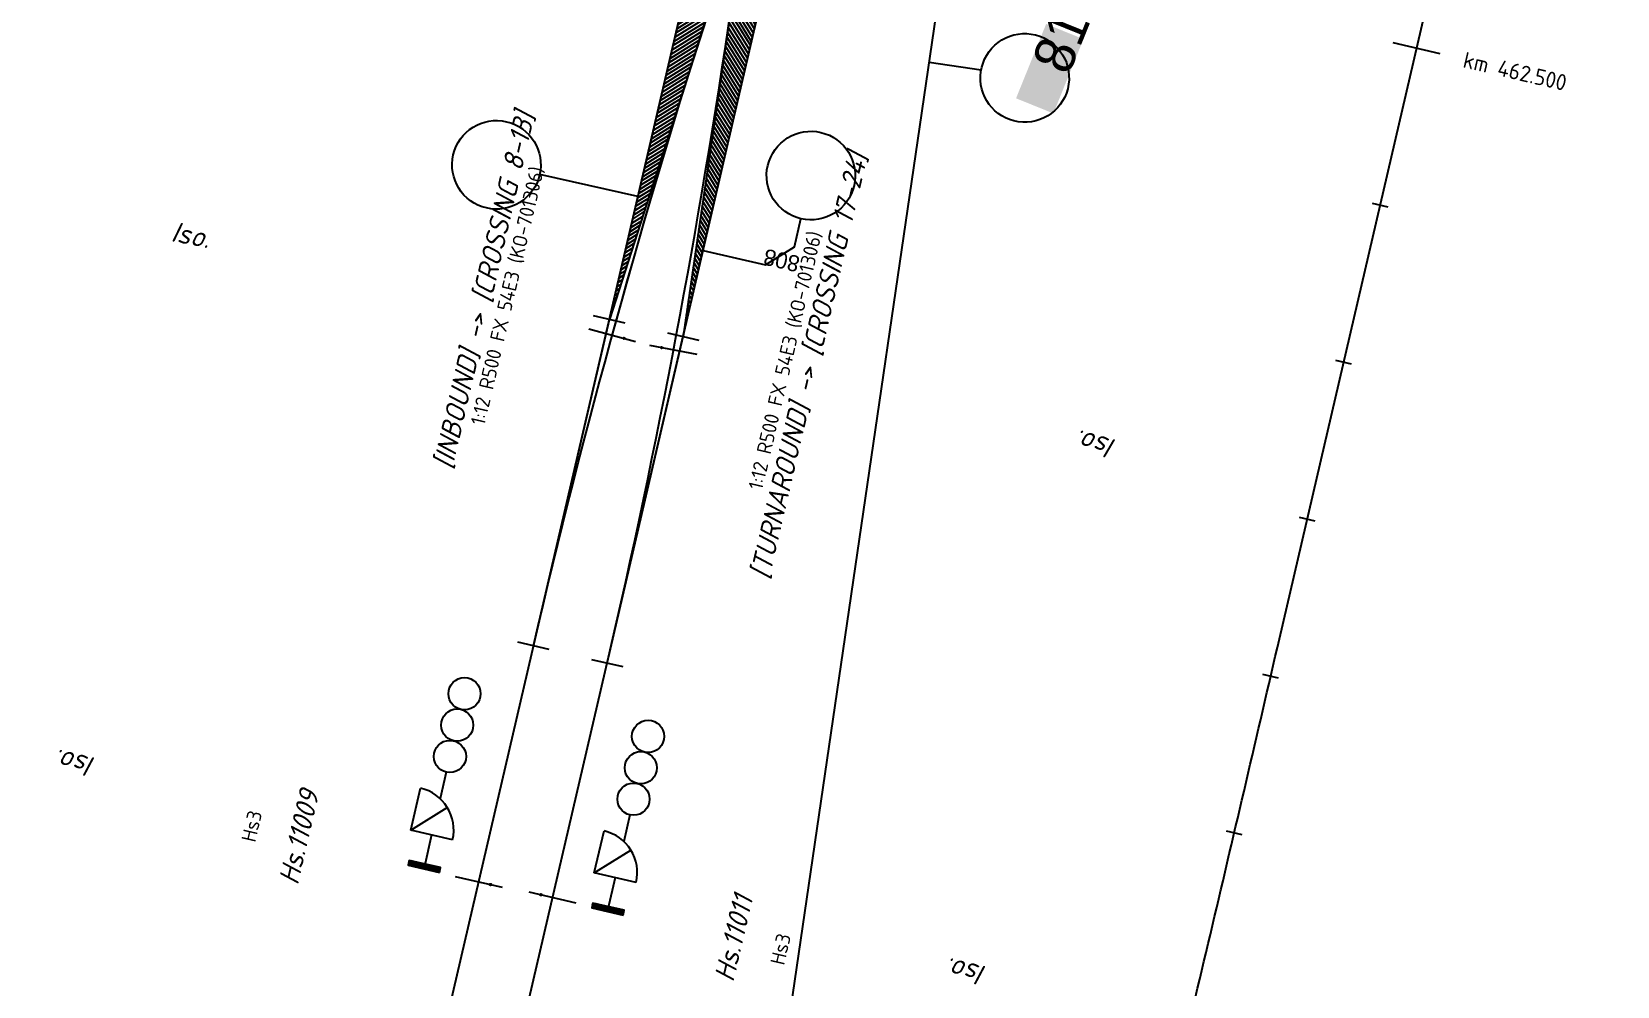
# Model space of a CAD drawing. Header units: metres. Extents: x 3897055 to 3898291, y -5462367 to -5461157.
# Drawn here: x 3897554.5 to 3897653, y -5462079.8 to -5462020.6 of the extents above; entities that cross this region are included whole.
import ezdxf
from ezdxf.enums import TextEntityAlignment as Align

# ---------------------------------------------------------------- set-up
doc = ezdxf.new("R2018")
doc.units = ezdxf.units.M
doc.layers.get('0').update_dxf_attribs({"color": 211})
for name, color, linetype in [('JBTFE__INNSETTINGSPUNKT', 62, 'Continuous'), ('JBTOB__INFO', 4, 'Continuous'), ('JBTOB__KO_SPV', 2, 'Continuous'), ('JBTOB__KO_SPV_KORTSVILLEPARTI_FRA_BK', 62, 'Continuous'), ('JBTOB__KO_SPV_LANGSVILLEPARTI_FRA_BK', 62, 'Continuous'), ('JBTOB__KO_SPV_SENTERLINJER', 62, 'Continuous'), ('JBTOB__NAVN', 2, 'Continuous'), ('JBTOB__SPV_TYPE', 2, 'Continuous'), ('JBTOB_KO_SPV', 2, 'Continuous'), ('JBTSI_SA_SKJ', 2, 'Continuous'), ('JBTSI_SA_SPF', 2, 'Continuous'), ('RC_SYMBOLFRAMES', 7, 'Continuous')]:
    doc.layers.add(name, color=color, linetype=linetype)
for name, color, linetype, true_color in [('JBTFE_ANNOTATIONS_MILEAGE', 2, 'Continuous', 0xffff00), ('JBTOB_KO_SPO', 2, 'Continuous', 0xffff00), ('JBTSI__INFO', 4, 'Continuous', 0x00ffff), ('JBTSI__NAVN', 2, 'Continuous', 0xffff00), ('JBTSI_SA_SIG', 2, 'Continuous', 0xffff00)]:
    doc.layers.add(name, color=color, linetype=linetype, true_color=true_color)
doc.styles.add('ISO', font='iso3098.shx')
doc.styles.add('RC-STANDARD', font='iso3098.shx')

# ---------------------------------------------------------------- blocks, each defined once
blk = doc.blocks.new('NO-BN-2D-JBTOB-CONNECTION-SWITCH-12.00-R500-H-54E3-FX-1')
at = {"color": 0, "linetype": 'ByBlock', "lineweight": -2, "transparency": 16777216}
for p, q in [((0, 1), (0, -1)), ((20.797, 1), (20.797, -1)), ((0, 0), (20.797, 0))]:
    blk.add_line(p, q, dxfattribs=at)
at = {"color": 0, "linetype": 'Continuous', "lineweight": -2, "transparency": 16777216}
for p, q in [((31.78010666858481, -7.105427357601002e-15), (32.77857091118343, 0.998464242598617)), ((32.04951435221687, -7.105427357601002e-15), (33.07247020241842, 1.022955850201537)), ((32.31892203584896, -7.105427357601002e-15), (33.36636949365341, 1.047447457804452)), ((32.58832971948102, -7.105427357601002e-15), (33.6602687848884, 1.071939065407371)), ((32.85773740311311, -7.105427357601002e-15), (33.95416807612339, 1.096430673010282)), ((33.12714508674517, -7.105427357601002e-15), (34.24806736735839, 1.1209222806132)), ((33.39655277037726, -7.105427357601002e-15), (34.54196665859337, 1.145413888216115)), ((33.66596045400932, -7.105427357601002e-15), (34.83586594982836, 1.16990549581903)), ((33.9353681376414, -7.105427357601002e-15), (35.12976524106335, 1.194397103421949)), ((34.20477582127347, -7.105427357601002e-15), (35.42366453229835, 1.218888711024864)), ((34.47418350490555, -7.105427357601002e-15), (35.71756382353334, 1.243380318627779)), ((34.74359118853762, -7.105427357601002e-15), (36.01146311476833, 1.267871926230697)), ((35.0129988721697, -7.105427357601002e-15), (36.30536240600332, 1.292363533833612)), ((35.28240655580177, -7.105427357601002e-15), (36.5992616972383, 1.316855141436527)), ((35.55181423943385, -7.105427357601002e-15), (36.8931609884733, 1.341346749039445)), ((35.82122192306592, -7.105427357601002e-15), (37.18706027970829, 1.365838356642357)), ((36.09062960669799, -1.06581410364015e-14), (37.48095957094328, 1.390329964245275)), ((36.36003729033007, -7.105427357601002e-15), (37.77485886217827, 1.41482157184819)), ((36.62944497396214, -1.06581410364015e-14), (38.06875815341326, 1.439313179451105)), ((36.89885265759422, -7.105427357601002e-15), (38.36265744464825, 1.463804787054023)), ((37.16826034122629, -1.06581410364015e-14), (38.65655673588324, 1.488296394656938)), ((37.43766802485837, -1.06581410364015e-14), (38.95045602711824, 1.512788002259853)), ((37.70707570849044, -1.06581410364015e-14), (39.24435531835323, 1.537279609862772)), ((37.97648339212252, -1.06581410364015e-14), (39.53825460958821, 1.561771217465687)), ((38.24589107575459, -1.06581410364015e-14), (39.8321539008232, 1.586262825068602)), ((38.51529875938667, -1.06581410364015e-14), (40.12605319205819, 1.61075443267152)), ((38.78470644301874, -1.06581410364015e-14), (40.41995248329319, 1.635246040274435)), ((39.05411412665082, -1.4210854715202e-14), (40.71385177452818, 1.65973764787735)), ((39.32352181028289, -1.06581410364015e-14), (41.00775106576317, 1.684229255480265)), ((39.59292949391497, -1.4210854715202e-14), (41.30165035699815, 1.70872086308318)), ((39.86233717754704, -1.06581410364015e-14), (41.52725020609655, 1.664913028549506)), ((40.13174486117911, -1.4210854715202e-14), (41.54586667948384, 1.414121818304714)), ((40.40115254481118, -1.4210854715202e-14), (41.56159903178646, 1.160446486975257)), ((21.00379932330182, -1.77635683940025e-15), (21.02259926178381, 0.01879993848198147)), ((21.2732070069339, -1.77635683940025e-15), (21.3164985530188, 0.04329154608489816)), ((21.54261469056597, -1.77635683940025e-15), (21.61039784425379, 0.06778315368781485)), ((21.81202237419805, -1.77635683940025e-15), (21.90429713548878, 0.09227476129072976)), ((22.08143005783012, -1.77635683940025e-15), (22.19819642672377, 0.1167663688936464)), ((22.3508377414622, -1.77635683940025e-15), (22.49209571795876, 0.1412579764965631)), ((22.62024542509427, -1.77635683940025e-15), (22.78599500919375, 0.1657495840994763)), ((22.88965310872635, -1.77635683940025e-15), (23.07989430042874, 0.1902411917023947)), ((23.15906079235842, -1.77635683940025e-15), (23.37379359166373, 0.2147327993053114)), ((23.4284684759905, -1.77635683940025e-15), (23.66769288289872, 0.2392244069082246)), ((23.69787615962257, -1.77635683940025e-15), (23.96159217413371, 0.263716014511143)), ((23.96728384325464, -1.77635683940025e-15), (24.25549146536871, 0.2882076221140579)), ((24.23669152688672, -1.77635683940025e-15), (24.54939075660369, 0.3126992297169728)), ((24.50609921051879, -1.77635683940025e-15), (24.84329004783869, 0.3371908373198913)), ((24.77550689415087, -1.77635683940025e-15), (25.13718933907367, 0.3616824449228027)), ((25.04491457778294, -1.77635683940025e-15), (25.43108863030866, 0.3861740525257211)), ((25.31432226141502, -1.77635683940025e-15), (25.72498792154366, 0.4106656601286396)), ((25.58372994504709, -1.77635683940025e-15), (26.01888721277864, 0.4351572677315509)), ((25.85313762867917, -1.77635683940025e-15), (26.31278650401364, 0.4596488753344694)), ((26.12254531231124, -1.77635683940025e-15), (26.60668579524863, 0.4841404829373843)), ((26.39195299594332, -1.77635683940025e-15), (26.90058508648362, 0.5086320905402992)), ((26.66136067957539, -1.77635683940025e-15), (27.19448437771861, 0.5331236981432177)), ((26.93076836320747, 0), (27.4883836689536, 0.5576153057461326)), ((27.20017604683954, 0), (27.78228296018859, 0.5821069133490475)), ((27.46958373047162, 0), (28.07618225142358, 0.606598520951966)), ((27.73899141410369, 0), (28.37008154265857, 0.6310901285548791)), ((28.00839909773576, -3.552713678800501e-15), (28.66398083389356, 0.6555817361577958)), ((28.27780678136784, -3.552713678800501e-15), (28.95788012512855, 0.6800733437607143)), ((28.54721446499991, -3.552713678800501e-15), (29.25177941636354, 0.7045649513636274)), ((28.81662214863199, -3.552713678800501e-15), (29.54567870759853, 0.7290565589665441)), ((29.08602983226406, -3.552713678800501e-15), (29.83957799883353, 0.7535481665694608)), ((29.35543751589613, -3.552713678800501e-15), (30.13347729006852, 0.7780397741723757)), ((29.62484519952821, -3.552713678800501e-15), (30.42737658130351, 0.8025313817752924)), ((29.89425288316028, -3.552713678800501e-15), (30.7212758725385, 0.8270229893782091)), ((30.16366056679236, -5.329070518200751e-15), (31.01517516377349, 0.851514596981124)), ((30.43306825042443, -5.329070518200751e-15), (31.30907445500848, 0.8760062045840389)), ((30.70247593405651, -7.105427357601002e-15), (31.60297374624347, 0.9004978121869538)), ((30.97188361768858, -7.105427357601002e-15), (31.89687303747846, 0.9249894197898723)), ((31.24129130132066, -7.105427357601002e-15), (32.19077232871345, 0.9494810273927872)), ((31.51069898495273, -7.105427357601002e-15), (32.48467161994844, 0.9739726349957021)), ((40.67056022844326, -1.4210854715202e-14), (41.57435230675878, 0.903792078315508)), ((40.93996791207533, -1.77635683940025e-14), (41.58402479275123, 0.6440568806758797)), ((41.20937559570741, -1.77635683940025e-14), (41.59050734223992, 0.3811317465324926)), ((41.47878327933948, -1.77635683940025e-14), (41.59368259954498, 0.114899320205474))]:
    blk.add_line(p, q, dxfattribs=at)
at = {"color": 0, "linetype": 'ByBlock', "lineweight": -2, "transparency": 16777216, "flags": 128}
for points in [[(20.797, 0), (41.594, 0, 0.02078830177493839), (41.52216213421876, 1.72709684451823)], [(41.594, 0, 0.02078830177493839), (41.52216213421876, 1.72709684451823), (41.52216213421876, 1.72709684451823, -0.02078830177493839), (41.59399999999999, 0)]]:
    blk.add_lwpolyline(points, format="xyb", close=True, dxfattribs=at)
at = {"color": 0, "linetype": 'ByBlock', "lineweight": -2, "transparency": 16777216}
for start, end in [(0, 6.263641690726175), (358.5, 0)]:
    blk.add_arc((20.797, 0), 20.797, start, end, dxfattribs=at)
at = {"layer": 'JBTOB__KO_SPV_KORTSVILLEPARTI_FRA_BK', "linetype": 'ByBlock', "lineweight": -2, "transparency": 16777216}
blk.add_line((47.4059917195808, 1.106789802663642), (52.17686650869732, 1.305230591244017), dxfattribs=at)
at = {"layer": 'JBTOB__KO_SPV_KORTSVILLEPARTI_FRA_BK', "linetype": 'ByBlock', "lineweight": -2, "transparency": 16777216, "flags": 128}
blk.add_lwpolyline([(47.429, 0, 0.02078830177493839), (47.33700663357764, 2.211667219464803), (52.0955129177358, 2.608205923284913, -0.02078830177493839), (52.20399999999874, -3.47448311811668e-06)], format="xyb", close=True, dxfattribs=at)
at = {"layer": 'JBTOB__KO_SPV_LANGSVILLEPARTI_FRA_BK', "linetype": 'ByBlock', "lineweight": -2, "transparency": 16777216, "flags": 128}
blk.add_lwpolyline([(41.594, 0, 0.02078830177493839), (41.52216213421876, 1.72709684451823), (47.33700698616909, 2.211662988348668, -0.02078830177493839), (47.42899999999845, -4.245781967405514e-06)], format="xyb", close=True, dxfattribs=at)
at = {"layer": 'JBTOB__KO_SPV_SENTERLINJER', "linetype": 'ByBlock', "lineweight": -2, "transparency": 16777216, "flags": 128}
blk.add_lwpolyline([(0, 0, 0.02078830177493839), (41.52216213421876, 1.72709684451823), (41.52216213421876, 1.72709684451823)], format="xyb", dxfattribs=at)
blk.add_lwpolyline([(0, 0), (41.594, 0)], dxfattribs=at)
blk = doc.blocks.new('*Z4')
at = {"layer": 'JBTOB__KO_SPV', "color": 0, "linetype": 'ByBlock', "lineweight": -2, "transparency": 16777216}
blk.add_blockref('NO-BN-2D-JBTOB-CONNECTION-SWITCH-12.00-R500-H-54E3-FX-1', (0, 0), dxfattribs=at)
at = {"layer": 'JBTOB__INFO', "color": 0, "linetype": 'ByBlock', "lineweight": -2, "transparency": 16777216, "style": 'ISO'}
blk.add_attdef('OBJEKTINFO', text='', height=0.9, dxfattribs=at).set_placement((20.797, -11), align=Align.MIDDLE_CENTER)
at = {"layer": 'JBTOB__NAVN', "color": 0, "linetype": 'ByBlock', "lineweight": -2, "transparency": 16777216, "style": 'ISO', "oblique": 15}
blk.add_attdef('OBJEKTNAVN', text='', height=1.25, dxfattribs=at).set_placement((20.797, -8), align=Align.MIDDLE_CENTER)
at = {"layer": 'JBTOB__SPV_TYPE', "color": 0, "linetype": 'ByBlock', "lineweight": -2, "transparency": 16777216, "style": 'ISO'}
blk.add_attdef('BETEGNELSE', text='', height=0.9, dxfattribs=at).set_placement((20.797, -6.5), align=Align.MIDDLE_CENTER)
blk = doc.blocks.new('NO-BN-2D-JBTOB-CONNECTION-SWITCH-12.00-R500-H-54E3-FX-4')
at = {"color": 0, "linetype": 'ByBlock', "lineweight": -2, "transparency": 16777216}
for p, q in [((0, -1), (0, 1)), ((20.797, -1), (20.797, 1)), ((0, 0), (20.797, 0))]:
    blk.add_line(p, q, dxfattribs=at)
at = {"color": 0, "linetype": 'Continuous', "lineweight": -2, "transparency": 16777216}
for p, q in [((21.00379932330182, 1.77635683940025e-15), (21.02259926178381, -0.01879993848198147)), ((21.2732070069339, 1.77635683940025e-15), (21.3164985530188, -0.04329154608489816)), ((21.54261469056597, 1.77635683940025e-15), (21.61039784425379, -0.06778315368781485)), ((21.81202237419805, 1.77635683940025e-15), (21.90429713548878, -0.09227476129072976)), ((22.08143005783012, 1.77635683940025e-15), (22.19819642672377, -0.1167663688936464)), ((22.3508377414622, 1.77635683940025e-15), (22.49209571795876, -0.1412579764965631)), ((22.62024542509427, 1.77635683940025e-15), (22.78599500919375, -0.1657495840994763)), ((22.88965310872635, 1.77635683940025e-15), (23.07989430042874, -0.1902411917023947)), ((23.15906079235842, 1.77635683940025e-15), (23.37379359166373, -0.2147327993053114)), ((23.4284684759905, 1.77635683940025e-15), (23.66769288289872, -0.2392244069082246)), ((23.69787615962257, 1.77635683940025e-15), (23.96159217413371, -0.263716014511143)), ((23.96728384325464, 1.77635683940025e-15), (24.25549146536871, -0.2882076221140579)), ((24.23669152688672, 1.77635683940025e-15), (24.54939075660369, -0.3126992297169728)), ((24.50609921051879, 1.77635683940025e-15), (24.84329004783869, -0.3371908373198913)), ((24.77550689415087, 1.77635683940025e-15), (25.13718933907367, -0.3616824449228027)), ((25.04491457778294, 1.77635683940025e-15), (25.43108863030866, -0.3861740525257211)), ((25.31432226141502, 1.77635683940025e-15), (25.72498792154366, -0.4106656601286396)), ((25.58372994504709, 1.77635683940025e-15), (26.01888721277864, -0.4351572677315509)), ((25.85313762867917, 1.77635683940025e-15), (26.31278650401364, -0.4596488753344694)), ((26.12254531231124, 1.77635683940025e-15), (26.60668579524863, -0.4841404829373843)), ((26.39195299594332, 1.77635683940025e-15), (26.90058508648362, -0.5086320905402992)), ((26.66136067957539, 1.77635683940025e-15), (27.19448437771861, -0.5331236981432177)), ((26.93076836320747, 0), (27.4883836689536, -0.5576153057461326)), ((27.20017604683954, 0), (27.78228296018859, -0.5821069133490475)), ((27.46958373047162, 0), (28.07618225142358, -0.606598520951966)), ((27.73899141410369, 0), (28.37008154265857, -0.6310901285548791)), ((28.00839909773576, 3.552713678800501e-15), (28.66398083389356, -0.6555817361577958)), ((28.27780678136784, 3.552713678800501e-15), (28.95788012512855, -0.6800733437607143)), ((28.54721446499991, 3.552713678800501e-15), (29.25177941636354, -0.7045649513636274)), ((28.81662214863199, 3.552713678800501e-15), (29.54567870759853, -0.7290565589665441)), ((29.08602983226406, 3.552713678800501e-15), (29.83957799883353, -0.7535481665694608)), ((29.35543751589613, 3.552713678800501e-15), (30.13347729006852, -0.7780397741723757)), ((29.62484519952821, 3.552713678800501e-15), (30.42737658130351, -0.8025313817752924)), ((29.89425288316028, 3.552713678800501e-15), (30.7212758725385, -0.8270229893782091)), ((30.16366056679236, 5.329070518200751e-15), (31.01517516377349, -0.851514596981124)), ((30.43306825042443, 5.329070518200751e-15), (31.30907445500848, -0.8760062045840389)), ((30.70247593405651, 7.105427357601002e-15), (31.60297374624347, -0.9004978121869538)), ((30.97188361768858, 7.105427357601002e-15), (31.89687303747846, -0.9249894197898723)), ((31.24129130132066, 7.105427357601002e-15), (32.19077232871345, -0.9494810273927872)), ((31.51069898495273, 7.105427357601002e-15), (32.48467161994844, -0.9739726349957021)), ((31.78010666858481, 7.105427357601002e-15), (32.77857091118343, -0.998464242598617)), ((32.04951435221687, 7.105427357601002e-15), (33.07247020241842, -1.022955850201537)), ((32.31892203584896, 7.105427357601002e-15), (33.36636949365341, -1.047447457804452)), ((32.58832971948102, 7.105427357601002e-15), (33.6602687848884, -1.071939065407371)), ((32.85773740311311, 7.105427357601002e-15), (33.95416807612339, -1.096430673010282)), ((33.12714508674517, 7.105427357601002e-15), (34.24806736735839, -1.1209222806132)), ((33.39655277037726, 7.105427357601002e-15), (34.54196665859337, -1.145413888216115)), ((33.66596045400932, 7.105427357601002e-15), (34.83586594982836, -1.16990549581903)), ((33.9353681376414, 7.105427357601002e-15), (35.12976524106335, -1.194397103421949)), ((34.20477582127347, 7.105427357601002e-15), (35.42366453229835, -1.218888711024864)), ((34.47418350490555, 7.105427357601002e-15), (35.71756382353334, -1.243380318627779)), ((34.74359118853762, 7.105427357601002e-15), (36.01146311476833, -1.267871926230697)), ((35.0129988721697, 7.105427357601002e-15), (36.30536240600332, -1.292363533833612)), ((35.28240655580177, 7.105427357601002e-15), (36.5992616972383, -1.316855141436527)), ((35.55181423943385, 7.105427357601002e-15), (36.8931609884733, -1.341346749039445)), ((35.82122192306592, 7.105427357601002e-15), (37.18706027970829, -1.365838356642357)), ((36.09062960669799, 1.06581410364015e-14), (37.48095957094328, -1.390329964245275)), ((36.36003729033007, 7.105427357601002e-15), (37.77485886217827, -1.41482157184819)), ((36.62944497396214, 1.06581410364015e-14), (38.06875815341326, -1.439313179451105)), ((36.89885265759422, 7.105427357601002e-15), (38.36265744464825, -1.463804787054023)), ((37.16826034122629, 1.06581410364015e-14), (38.65655673588324, -1.488296394656938)), ((37.43766802485837, 1.06581410364015e-14), (38.95045602711824, -1.512788002259853)), ((37.70707570849044, 1.06581410364015e-14), (39.24435531835323, -1.537279609862772)), ((37.97648339212252, 1.06581410364015e-14), (39.53825460958821, -1.561771217465687)), ((38.24589107575459, 1.06581410364015e-14), (39.8321539008232, -1.586262825068602)), ((38.51529875938667, 1.06581410364015e-14), (40.12605319205819, -1.61075443267152)), ((38.78470644301874, 1.06581410364015e-14), (40.41995248329319, -1.635246040274435)), ((39.05411412665082, 1.4210854715202e-14), (40.71385177452818, -1.65973764787735)), ((39.32352181028289, 1.06581410364015e-14), (41.00775106576317, -1.684229255480265)), ((39.59292949391497, 1.4210854715202e-14), (41.30165035699815, -1.70872086308318)), ((39.86233717754704, 1.06581410364015e-14), (41.52725020609655, -1.664913028549506)), ((40.13174486117911, 1.4210854715202e-14), (41.54586667948384, -1.414121818304714)), ((40.40115254481118, 1.4210854715202e-14), (41.56159903178646, -1.160446486975257)), ((40.67056022844326, 1.4210854715202e-14), (41.57435230675878, -0.903792078315508)), ((40.93996791207533, 1.77635683940025e-14), (41.58402479275123, -0.6440568806758797)), ((41.20937559570741, 1.77635683940025e-14), (41.59050734223992, -0.3811317465324926)), ((41.47878327933948, 1.77635683940025e-14), (41.59368259954498, -0.114899320205474))]:
    blk.add_line(p, q, dxfattribs=at)
at = {"color": 0, "linetype": 'ByBlock', "lineweight": -2, "transparency": 16777216, "flags": 128}
for points in [[(20.797, 0), (41.594, 0, -0.02078830177493839), (41.52216213421876, -1.72709684451823)], [(41.594, 0, -0.02078830177493839), (41.52216213421876, -1.72709684451823), (41.52216213421876, -1.72709684451823, 0.02078830177493839), (41.59399999999999, 0)]]:
    blk.add_lwpolyline(points, format="xyb", close=True, dxfattribs=at)
at = {"color": 0, "linetype": 'ByBlock', "lineweight": -2, "transparency": 16777216}
for start, end in [(353.7363583092738, 0), (0, 1.500000000000022)]:
    blk.add_arc((20.797, 0), 20.797, start, end, dxfattribs=at)
at = {"layer": 'JBTOB__KO_SPV_KORTSVILLEPARTI_FRA_BK', "linetype": 'ByBlock', "lineweight": -2, "transparency": 16777216}
blk.add_line((47.4059917195808, -1.106789802663642), (52.17686650869732, -1.305230591244017), dxfattribs=at)
at = {"layer": 'JBTOB__KO_SPV_KORTSVILLEPARTI_FRA_BK', "linetype": 'ByBlock', "lineweight": -2, "transparency": 16777216, "flags": 128}
blk.add_lwpolyline([(47.429, 0, -0.02078830177493839), (47.33700663357764, -2.211667219464803), (52.0955129177358, -2.608205923284913, 0.02078830177493839), (52.20399999999874, 3.47448311811668e-06)], format="xyb", close=True, dxfattribs=at)
at = {"layer": 'JBTOB__KO_SPV_LANGSVILLEPARTI_FRA_BK', "linetype": 'ByBlock', "lineweight": -2, "transparency": 16777216, "flags": 128}
blk.add_lwpolyline([(41.594, 0, -0.02078830177493839), (41.52216213421876, -1.72709684451823), (47.33700698616909, -2.211662988348668, 0.02078830177493839), (47.42899999999845, 4.245781967405514e-06)], format="xyb", close=True, dxfattribs=at)
at = {"layer": 'JBTOB__KO_SPV_SENTERLINJER', "linetype": 'ByBlock', "lineweight": -2, "transparency": 16777216, "flags": 128}
blk.add_lwpolyline([(0, 0, -0.02078830177493839), (41.52216213421876, -1.72709684451823), (41.52216213421876, -1.72709684451823)], format="xyb", dxfattribs=at)
blk.add_lwpolyline([(0, 0), (41.594, 0)], dxfattribs=at)
blk = doc.blocks.new('*Z11')
at = {"layer": 'JBTOB__KO_SPV', "color": 0, "linetype": 'ByBlock', "lineweight": -2, "transparency": 16777216}
blk.add_blockref('NO-BN-2D-JBTOB-CONNECTION-SWITCH-12.00-R500-H-54E3-FX-4', (0, 0), dxfattribs=at)
at = {"layer": 'JBTOB__INFO', "color": 0, "linetype": 'ByBlock', "lineweight": -2, "transparency": 16777216, "style": 'ISO'}
blk.add_attdef('OBJEKTINFO', text='', height=0.9, dxfattribs=at).set_placement((20.797, 11), align=Align.MIDDLE_CENTER)
at = {"layer": 'JBTOB__NAVN', "color": 0, "linetype": 'ByBlock', "lineweight": -2, "transparency": 16777216, "style": 'ISO', "oblique": 15}
blk.add_attdef('OBJEKTNAVN', text='', height=1.25, dxfattribs=at).set_placement((20.797, 8), align=Align.MIDDLE_CENTER)
at = {"layer": 'JBTOB__SPV_TYPE', "color": 0, "linetype": 'ByBlock', "lineweight": -2, "transparency": 16777216, "style": 'ISO'}
blk.add_attdef('BETEGNELSE', text='', height=0.9, dxfattribs=at).set_placement((20.797, 6.5), align=Align.MIDDLE_CENTER)
blk = doc.blocks.new('NO-BN-2D-JBTSI-TOGDETEKSJON-EN-STREK-ISOLERT-SKJOET')
at = {"color": 0, "linetype": 'ByBlock', "lineweight": -2, "transparency": 16777216}
blk.add_line((0, -2.25), (0, 0.75), dxfattribs=at)
blk = doc.blocks.new('NO-BN-2D-INSERTION-POINT')
at = {"layer": 'JBTFE__INNSETTINGSPUNKT', "linetype": 'ByBlock', "lineweight": -2, "transparency": 16777216}
for p, q in [((-0.05, 0), (0.05, 0)), ((0, -0.05), (0, 0.05))]:
    blk.add_line(p, q, dxfattribs=at)
blk.add_circle((0, 0), 0.05, dxfattribs=at)
blk = doc.blocks.new('*Z24')
at = {"color": 0, "linetype": 'ByBlock', "lineweight": -2, "transparency": 16777216}
for name in ['NO-BN-2D-INSERTION-POINT', 'NO-BN-2D-JBTSI-TOGDETEKSJON-EN-STREK-ISOLERT-SKJOET']:
    blk.add_blockref(name, (0, 0), dxfattribs=at)
at = {"layer": 'JBTSI__INFO', "color": 0, "linetype": 'ByBlock', "lineweight": -2, "transparency": 16777216, "style": 'ISO'}
blk.add_attdef('OBJEKTINFO', text='', height=0.9000000000000002, rotation=270, dxfattribs=at).set_placement((-1.4, 30), align=Align.MIDDLE_CENTER)
at = {"layer": 'JBTSI__NAVN', "color": 0, "linetype": 'ByBlock', "lineweight": -2, "transparency": 16777216, "style": 'ISO', "oblique": 15}
blk.add_attdef('OBJEKTNAVN', text='', height=1.25, rotation=270, dxfattribs=at).set_placement((1.4, 30), align=Align.MIDDLE_CENTER)
blk = doc.blocks.new('*Z25')
at = {"color": 0, "linetype": 'ByBlock', "lineweight": -2, "transparency": 16777216, "rotation": 180.0000000006428}
blk.add_blockref('NO-BN-2D-JBTSI-TOGDETEKSJON-EN-STREK-ISOLERT-SKJOET', (0, 0), dxfattribs=at)
at = {"color": 0, "linetype": 'ByBlock', "lineweight": -2, "transparency": 16777216}
blk.add_blockref('NO-BN-2D-INSERTION-POINT', (0, 0), dxfattribs=at)
at = {"layer": 'JBTSI__INFO', "color": 0, "linetype": 'ByBlock', "lineweight": -2, "transparency": 16777216, "style": 'ISO'}
blk.add_attdef('OBJEKTINFO', text='', height=0.9000000000000002, rotation=270, dxfattribs=at).set_placement((-1.4, -30), align=Align.MIDDLE_CENTER)
at = {"layer": 'JBTSI__NAVN', "color": 0, "linetype": 'ByBlock', "lineweight": -2, "transparency": 16777216, "style": 'ISO', "oblique": 15}
blk.add_attdef('OBJEKTNAVN', text='', height=1.25, rotation=270, dxfattribs=at).set_placement((1.4, -30), align=Align.MIDDLE_CENTER)
blk = doc.blocks.new('*Z26')
at = {"color": 0, "linetype": 'ByBlock', "lineweight": -2, "transparency": 16777216, "rotation": 179.9999999997399}
blk.add_blockref('NO-BN-2D-JBTSI-TOGDETEKSJON-EN-STREK-ISOLERT-SKJOET', (0, 0), dxfattribs=at)
at = {"color": 0, "linetype": 'ByBlock', "lineweight": -2, "transparency": 16777216}
blk.add_blockref('NO-BN-2D-INSERTION-POINT', (0, 0), dxfattribs=at)
at = {"layer": 'JBTSI__INFO', "color": 0, "linetype": 'ByBlock', "lineweight": -2, "transparency": 16777216, "style": 'ISO'}
blk.add_attdef('OBJEKTINFO', text='', height=0.9000000000000002, rotation=270, dxfattribs=at).set_placement((-1.4, -30), align=Align.MIDDLE_CENTER)
at = {"layer": 'JBTSI__NAVN', "color": 0, "linetype": 'ByBlock', "lineweight": -2, "transparency": 16777216, "style": 'ISO', "oblique": 15}
blk.add_attdef('OBJEKTNAVN', text='', height=1.25, rotation=270, dxfattribs=at).set_placement((1.4, -30), align=Align.MIDDLE_CENTER)
blk = doc.blocks.new('*Z27')
at = {"color": 0, "linetype": 'ByBlock', "lineweight": -2, "transparency": 16777216}
for name in ['NO-BN-2D-INSERTION-POINT', 'NO-BN-2D-JBTSI-TOGDETEKSJON-EN-STREK-ISOLERT-SKJOET']:
    blk.add_blockref(name, (0, 0), dxfattribs=at)
at = {"layer": 'JBTSI__INFO', "color": 0, "linetype": 'ByBlock', "lineweight": -2, "transparency": 16777216, "style": 'ISO'}
blk.add_attdef('OBJEKTINFO', text='', height=0.9000000000000002, rotation=270, dxfattribs=at).set_placement((-1.4, 30), align=Align.MIDDLE_CENTER)
at = {"layer": 'JBTSI__NAVN', "color": 0, "linetype": 'ByBlock', "lineweight": -2, "transparency": 16777216, "style": 'ISO', "oblique": 15}
blk.add_attdef('OBJEKTNAVN', text='', height=1.25, rotation=270, dxfattribs=at).set_placement((1.4, 30), align=Align.MIDDLE_CENTER)
blk = doc.blocks.new('NO-BN-2D-JBTFE-SECTION-SYMBOL')
at = {"color": 0, "linetype": 'ByBlock', "lineweight": -2, "transparency": 16777216}
blk.add_attdef('X', text='', height=1.8, dxfattribs=at).set_placement((0, 0), align=Align.MIDDLE_CENTER)
blk = doc.blocks.new('*Z39')
at = {"layer": 'RC_SYMBOLFRAMES', "color": 0, "linetype": 'Continuous', "transparency": 16777216}
blk.add_lwpolyline([(-1.421993806026876, 5.829059410840273), (-0.6512973848730326, 2.669808495789766)], dxfattribs=at)
blk.add_lwpolyline([(-0.7509854219308714, 2.647443145434434, -0.414213562373095), (2.572413968894991, 0.627538076116005), (2.572413968894991, 0.627538076116005, -0.414213562373095), (0.5525088995765612, -2.695861314709857, -0.414213562373095), (-2.770890491249301, -0.6759562453914278), (-2.7708904912493, -0.6759562453914278, -0.414213562373095), (-0.7509854219308714, 2.647443145434434)], format="xyb", close=True, dxfattribs=at)
at = {"color": 0, "linetype": 'ByBlock', "lineweight": -2, "transparency": 16777216}
ref = blk.add_blockref('NO-BN-2D-JBTFE-SECTION-SYMBOL', (0, 0), dxfattribs=dict(at, rotation=13.70948441812879))
lines = blk.add_mtext('810', dxfattribs={"color": 0, "linetype": 'ByBlock', "lineweight": -2, "transparency": 16777216, "insert": (1, 0), "char_height": 2.5, "width": -0.0242090846377115, "attachment_point": 1, "bg_fill": 1, "box_fill_scale": 0, "bg_fill_color": 0, "bg_fill_true_color": 0, "bg_fill_transparency": 153})
ref.add_attrib('X', '', (1, 0), dxfattribs={"flags": 102}).embed_mtext(lines)
at = {"layer": 'JBTSI__INFO', "color": 0, "linetype": 'ByBlock', "lineweight": -2, "transparency": 16777216, "style": 'ISO'}
blk.add_attdef('OBJEKTINFO', text='', height=0.9000000000000002, rotation=270, dxfattribs=at).set_placement((-1.4, -30), align=Align.MIDDLE_CENTER)
at = {"layer": 'JBTSI__NAVN', "color": 0, "linetype": 'ByBlock', "lineweight": -2, "transparency": 16777216, "style": 'ISO', "oblique": 15}
blk.add_attdef('OBJEKTNAVN', text='', height=1.25, rotation=270, dxfattribs=at).set_placement((1.4, -30), align=Align.MIDDLE_CENTER)
blk = doc.blocks.new('*Z43')
at = {"layer": 'RC_SYMBOLFRAMES', "color": 0, "linetype": 'Continuous', "transparency": 16777216}
blk.add_lwpolyline([(-0.07673790776152922, 2.750000000001741, -0.414213562373095), (2.673262092238471, 1.741273791822096e-12), (2.673262092238471, 1.741273791822096e-12, -0.414213562373095), (-0.07673790776152922, -2.749999999998259, -0.414213562373095), (-2.826737907761529, 1.741273791822096e-12), (-2.826737907761529, 1.741273791822096e-12, -0.414213562373095), (-0.07673790776152922, 2.750000000001741)], format="xyb", close=True, dxfattribs=at)
blk.add_lwpolyline([(-1.396983861923218e-09, -9), (-0.05329106701537967, -2.749900042079389)], dxfattribs=at)
at = {"layer": 'JBTSI__INFO', "color": 0, "linetype": 'ByBlock', "lineweight": -2, "transparency": 16777216, "style": 'ISO'}
blk.add_attdef('OBJEKTINFO', text='', height=0.9000000000000002, rotation=270, dxfattribs=at).set_placement((-1.4, 30), align=Align.MIDDLE_CENTER)
at = {"layer": 'JBTSI__NAVN', "color": 0, "linetype": 'ByBlock', "lineweight": -2, "transparency": 16777216, "style": 'ISO', "oblique": 15}
blk.add_attdef('OBJEKTNAVN', text='', height=1.25, rotation=270, dxfattribs=at).set_placement((1.4, 30), align=Align.MIDDLE_CENTER)
blk = doc.blocks.new('*Z45')
at = {"layer": 'RC_SYMBOLFRAMES', "color": 0, "linetype": 'Continuous', "transparency": 16777216}
blk.add_lwpolyline([(-9.313225746154785e-10, 6), (9.313225746154785e-10, 2.034979093819857), (1.499999999068677, 0.5349790938198566), (3.294075614772737, 0.5349790938198566)], dxfattribs=at)
blk.add_lwpolyline([(6.044075614995312, 3.284979093678366, -0.414213562373095), (8.794075614995311, 0.5349790936783663), (8.794075614995311, 0.5349790936783663, -0.414213562373095), (6.044075614995312, -2.215020906321634, -0.414213562373095), (3.294075614995312, 0.5349790936783663), (3.294075614995312, 0.5349790936783663, -0.414213562373095), (6.044075614995312, 3.284979093678366)], format="xyb", close=True, dxfattribs=at)
at = {"color": 0, "linetype": 'ByBlock', "lineweight": -2, "transparency": 16777216}
ref = blk.add_blockref('NO-BN-2D-JBTFE-SECTION-SYMBOL', (6.159789900709599, 0.5349790936739828), dxfattribs=at)
lines = blk.add_mtext('808', dxfattribs={"color": 0, "linetype": 'ByBlock', "lineweight": -2, "transparency": 16777216, "insert": (0, 7.609463151255511e-162, 1), "char_height": 1, "width": 3.405974959925e-312, "attachment_point": 1, "rotation": 90, "line_spacing_factor": 0.25})
ref.add_attrib('X', '', (0, 7.609463151255511e-162, 1), dxfattribs={"flags": 112}).embed_mtext(lines)
at = {"layer": 'JBTSI__INFO', "color": 0, "linetype": 'ByBlock', "lineweight": -2, "transparency": 16777216, "style": 'ISO'}
blk.add_attdef('OBJEKTINFO', text='', height=0.9000000000000002, rotation=270, dxfattribs=at).set_placement((-1.4, -30), align=Align.MIDDLE_CENTER)
at = {"layer": 'JBTSI__NAVN', "color": 0, "linetype": 'ByBlock', "lineweight": -2, "transparency": 16777216, "style": 'ISO', "oblique": 15}
blk.add_attdef('OBJEKTNAVN', text='', height=1.25, rotation=270, dxfattribs=at).set_placement((1.4, -30), align=Align.MIDDLE_CENTER)
blk = doc.blocks.new('*Z58', base_point=(304770.2273775637, 6702976.872863839))
at = {"color": 0}
for p, q in [((304989.8605035599, 6703186.685633177), (304990.4857860634, 6703185.905234694)), ((304982.0620890848, 6703180.424572434), (304982.6886328104, 6703179.645186163)), ((304974.2685622771, 6703174.158667254), (304974.8951547091, 6703173.37932014)), ((304966.4750911357, 6703167.892742936), (304967.1016835676, 6703167.113395821)), ((304958.6816199942, 6703161.626818617), (304959.3082124261, 6703160.847471503)), ((304950.2615564208, 6703156.140241412), (304952.1413337165, 6703153.80220007))]:
    blk.add_line(p, q, dxfattribs=at)
at = {"color": 0, "insert": (304949.3216677731, 6703157.309262084), "char_height": 1, "attachment_point": 4, "rotation": 128.79916340076034, "style": 'RC-STANDARD'}
blk.add_mtext('km 462.500', dxfattribs=at)
blk = doc.blocks.new('NO-BN-2D-JBTSI-SIGNAL-20-HS3-DS')
at = {"color": 0, "linetype": 'ByBlock', "lineweight": -2, "transparency": 16777216}
for p, q in [((3.673940397442059e-16, 6), (2.640514742845104e-16, 4.31228782810445)), ((-1.335, 2), (-1.335, 4.67)), ((-1.335, 2), (0.5529751057680823, 3.887975105768082)), ((1.335, 2), (-1.335, 2)), ((1.224646799147353e-16, 2), (0, 0))]:
    blk.add_line(p, q, dxfattribs=at)
at = {"color": 0, "linetype": 'Continuous', "lineweight": -2, "transparency": 16777216}
for p, q in [((-0.7131243315015696, -0.1499999999999999), (-1, 0.1368756684984305)), ((-0.7580256121069153, -0.1499999999999999), (-1, 0.09197438789308476)), ((-0.8029268927122611, -0.15), (-1, 0.0470731072877389)), ((-0.847828173317607, -0.1499999999999999), (-1, 0.002171826682393246)), ((-0.6682230508962239, -0.1499999999999999), (-0.9682230508962235, 0.1499999999999997)), ((-0.6233217702908781, -0.15), (-0.9233217702908778, 0.1499999999999997)), ((-0.5784204896855323, -0.15), (-0.8784204896855321, 0.1499999999999998)), ((-0.5335192090801866, -0.1499999999999999), (-0.8335192090801863, 0.1499999999999999)), ((-0.4886179284748408, -0.1499999999999999), (-0.7886179284748406, 0.1499999999999999)), ((-0.4437166478694949, -0.15), (-0.7437166478694948, 0.1499999999999999)), ((-0.3988153672641492, -0.15), (-0.6988153672641491, 0.1499999999999999)), ((-0.3539140866588034, -0.15), (-0.6539140866588034, 0.1499999999999999)), ((-0.3090128060534576, -0.15), (-0.6090128060534575, 0.1499999999999999)), ((-0.2641115254481118, -0.1500000000000001), (-0.5641115254481119, 0.15)), ((-0.219210244842766, -0.1500000000000001), (-0.5192102448427661, 0.15)), ((-0.1743089642374202, -0.1500000000000002), (-0.4743089642374204, 0.15)), ((-0.1294076836320744, -0.1500000000000002), (-0.4294076836320747, 0.1500000000000001)), ((-0.08450640302672863, -0.1500000000000002), (-0.3845064030267289, 0.1500000000000001)), ((-0.03960512242138283, -0.1500000000000002), (-0.3396051224213831, 0.1500000000000001)), ((0.005296158183962956, -0.1500000000000003), (-0.2947038418160374, 0.1500000000000002)), ((0.05019743878930869, -0.1500000000000002), (-0.2498025612106917, 0.1500000000000002)), ((0.09509871939465443, -0.1500000000000002), (-0.2049012806053459, 0.1500000000000002)), ((0.1400000000000002, -0.1500000000000002), (-0.1600000000000002, 0.1500000000000002)), ((0.1849012806053459, -0.1500000000000002), (-0.1150987193946544, 0.1500000000000002)), ((0.2298025612106917, -0.1500000000000002), (-0.07019743878930872, 0.1500000000000003)), ((0.2747038418160374, -0.1500000000000002), (-0.02529615818396297, 0.1500000000000003)), ((0.3196051224213832, -0.1500000000000001), (0.01960512242138278, 0.1500000000000003)), ((0.3645064030267289, -0.1500000000000001), (0.06450640302672857, 0.1500000000000003)), ((0.4094076836320747, -0.1500000000000001), (0.1094076836320744, 0.1500000000000003)), ((0.4543089642374204, -0.15), (0.1543089642374202, 0.1500000000000002)), ((0.4992102448427661, -0.15), (0.1992102448427659, 0.1500000000000002)), ((0.5441115254481119, -0.15), (0.2441115254481117, 0.1500000000000001)), ((0.5890128060534575, -0.1499999999999999), (0.2890128060534575, 0.1500000000000001)), ((0.6339140866588033, -0.1499999999999999), (0.3339140866588033, 0.1500000000000001)), ((0.678815367264149, -0.1499999999999998), (0.3788153672641491, 0.1500000000000001)), ((0.7237166478694947, -0.1499999999999999), (0.4237166478694949, 0.15)), ((0.7686179284748406, -0.1499999999999999), (0.4686179284748407, 0.15)), ((0.8135192090801863, -0.1499999999999999), (0.5135192090801866, 0.1499999999999999)), ((0.8584204896855321, -0.1499999999999998), (0.5584204896855323, 0.15)), ((0.9033217702908778, -0.1499999999999997), (0.6033217702908781, 0.15)), ((0.9482230508962235, -0.1499999999999997), (0.6482230508962238, 0.15)), ((0.9931243315015692, -0.1499999999999997), (0.6931243315015696, 0.15)), ((1, -0.1119743878930848), (0.7380256121069153, 0.1499999999999999)), ((1, -0.06707310728773902), (0.7829268927122611, 0.15)), ((1, -0.02217182668239321), (0.8278281733176069, 0.1499999999999999)), ((1, 0.02272945392295244), (0.8727294539229526, 0.1499999999999999)), ((1, 0.06763073452829826), (0.9176307345282985, 0.15)), ((1, 0.112532015133644), (0.9625320151336442, 0.15)), ((-0.8927294539229527, -0.1499999999999999), (-1, -0.04272945392295251)), ((-0.9376307345282985, -0.15), (-1, -0.08763073452829834)), ((-0.9825320151336443, -0.1499999999999999), (-1, -0.132532015133644))]:
    blk.add_line(p, q, dxfattribs=at)
at = {"color": 0, "linetype": 'ByBlock', "lineweight": -2, "transparency": 16777216}
blk.add_lwpolyline([(1, -0.15), (1, 0.1499999999999999), (-1, 0.15), (-1, -0.1499999999999999)], close=True, dxfattribs=at)
for centre in [(6.735557395310443e-16, 11), (5.51091059616309e-16, 9), (4.286263797015736e-16, 7)]:
    blk.add_circle(centre, 1, dxfattribs=at)
blk.add_arc((-1.335, 2), 2.67, 0, 90, dxfattribs=at)
blk = doc.blocks.new('*Z68')
at = {"color": 0, "linetype": 'ByBlock', "lineweight": -2, "transparency": 16777216, "rotation": 269.9999999997398}
blk.add_blockref('NO-BN-2D-JBTSI-SIGNAL-20-HS3-DS', (0, 0), dxfattribs=at)
at = {"color": 0, "linetype": 'ByBlock', "lineweight": -2, "transparency": 16777216}
blk.add_blockref('NO-BN-2D-INSERTION-POINT', (0, 0), dxfattribs=at)
at = {"layer": 'JBTSI__INFO', "color": 0, "linetype": 'ByBlock', "lineweight": -2, "transparency": 16777216, "style": 'ISO'}
blk.add_attdef('OBJEKTINFO', text='', height=0.9, dxfattribs=at).set_placement((0, 11), align=Align.MIDDLE_CENTER)
at = {"layer": 'JBTSI__NAVN', "color": 0, "linetype": 'ByBlock', "lineweight": -2, "transparency": 16777216, "style": 'ISO', "oblique": 15}
blk.add_attdef('OBJEKTNAVN', text='', height=1.25, dxfattribs=at).set_placement((0, 8), align=Align.MIDDLE_CENTER)
blk = doc.blocks.new('*Z69')
at = {"color": 0, "linetype": 'ByBlock', "lineweight": -2, "transparency": 16777216, "rotation": 269.9999999995657}
blk.add_blockref('NO-BN-2D-JBTSI-SIGNAL-20-HS3-DS', (0, 0), dxfattribs=at)
at = {"color": 0, "linetype": 'ByBlock', "lineweight": -2, "transparency": 16777216}
blk.add_blockref('NO-BN-2D-INSERTION-POINT', (0, 0), dxfattribs=at)
at = {"layer": 'JBTSI__INFO', "color": 0, "linetype": 'ByBlock', "lineweight": -2, "transparency": 16777216, "style": 'ISO'}
blk.add_attdef('OBJEKTINFO', text='', height=0.9, dxfattribs=at).set_placement((0, -11), align=Align.MIDDLE_CENTER)
at = {"layer": 'JBTSI__NAVN', "color": 0, "linetype": 'ByBlock', "lineweight": -2, "transparency": 16777216, "style": 'ISO', "oblique": 15}
blk.add_attdef('OBJEKTNAVN', text='', height=1.25, dxfattribs=at).set_placement((0, -8), align=Align.MIDDLE_CENTER)

msp = doc.modelspace()

# ---------------------------------------------------------------- linework, layer by layer
at = {"layer": 'JBTOB_KO_SPO', "flags": 128}
for points in [[(3897483.518151495, -5462354.190198123), (3897483.720721451, -5462353.789081926, 0.000160845581884518), (3897487.663473708, -5462345.977731105, 0.0004825367123514938), (3897491.596170791, -5462338.161314438, 0.0008042277429581017), (3897495.508738017, -5462330.334804914, 0.00112591860708539), (3897499.391061931, -5462322.49325333, 0.001447609238264905), (3897503.23297155, -5462314.631827491, 0.001769299569723228), (3897507.024220363, -5462306.745851805, 0.002090989534969782), (3897510.754469331, -5462298.830847323, 0.002412679067563212), (3897514.413271171, -5462290.882572384, 0.03925174631512798), (3897559.855739425, -5462165.619989428, 0.002412679141501184), (3897562.144198606, -5462157.174584758, 0.002090989599168255), (3897564.356497378, -5462148.708901829, 0.001769299624003861), (3897566.503372591, -5462140.226384108, 0.001447609282556382), (3897568.595630168, -5462131.730223565, 0.001125918641688142), (3897570.644131116, -5462123.223401943, 0.0008042277675797458), (3897572.659778884, -5462114.708732385, 0.0004825367271733185), (3897574.653507799, -5462106.188901348, 0.0001608455868129138), (3897576.636272322, -5462097.666510729), (3897795.175357661, -5461157.420288178)], [(3897507.797957164, -5462366.451879993), (3897548.698513177, -5462285.462294665, 0.0001729088051285996), (3897552.70368892, -5462277.526865765, 0.0005187263740227419), (3897556.69788335, -5462269.585905482, 0.0008645438188675874), (3897560.670092265, -5462261.633928034, 0.001210361056911881), (3897564.609265981, -5462253.665538999, 0.001556178005495178), (3897568.504287391, -5462245.675481375, 0.001901994581752461), (3897572.343950967, -5462237.658682124, 0.002247810703217677), (3897576.116943045, -5462229.610299292, 0.002593626287023444), (3897579.81182371, -5462221.525769873, 0.002939441250376327), (3897583.417010642, -5462213.400858511, 0.0346225075008184), (3897616.577454849, -5462120.370690277, 0.002972602533879224), (3897618.990495323, -5462111.552088828, 0.002515281171538848), (3897621.306605106, -5462102.707519248, 0.002057958756816206), (3897623.541725431, -5462093.842123275, 0.001600635481433992), (3897625.711919072, -5462084.960600055, 0.001143311536359635), (3897627.83334116, -5462076.067293396, 0.0006859871131120996), (3897629.922213252, -5462067.166279879, 0.000228662402928032), (3897631.994799817, -5462058.261457601), (3897839.007075668, -5461167.607985114)], [(3897568.25609675, -5462154.481104549), (3897659.581714972, -5461761.560227642, -0.0001391465615157845), (3897661.523773411, -5461753.211707137, -0.0004174396629819681), (3897663.475123786, -5461744.865354511, -0.0006957326998162412), (3897665.445050764, -5461736.523368669, -0.0009740256288501836), (3897667.442824294, -5461728.188010519, -0.001252318406976586), (3897669.477691822, -5461719.861633875, -0.001530610991291466), (3897671.558869985, -5461711.546716229, -0.001808903338357931), (3897673.695535616, -5461703.245889346, -0.01378895144167472), (3897690.64695211, -5461645.002715728, -0.001808903446374919)], [(3897522.302017204, -5462337.731108651, 0.0207883334665984), (3897539.478333822, -5462299.888007765), (3897558.610587083, -5462252.606823241, 0.000468749959096574), (3897561.419508148, -5462245.652691838, 0.001406249053268894), (3897564.202328275, -5462238.688084069, 0.002343745675511741), (3897566.932829671, -5462231.702817596, 0.003281238177838492), (3897569.584566369, -5462224.687300326, 0.04484894437871947), (3897593.018825755, -5462138.291250411, 0.003281238097841331), (3897594.275534042, -5462130.897342492, 0.002343745618442484), (3897595.448987223, -5462123.489738749, 0.001406249019071982), (3897596.566853517, -5462116.073525147, 0.000468749947701215), (3897597.656902494, -5462108.653163005), (3897626.472455134, -5461911.63892631, -0.02078829735293226), (3897634.19062462, -5461870.803280104)], [(3897590.269338721, -5462059.770957019, 0.02078560925259665), (3897597.987214894, -5462018.936465856), (3897600.157716045, -5462004.095518513, -0.02079034989060208), (3897607.875773935, -5461963.261155246)], [(3897585.691494081, -5462058.706591701, -0.02079113736732234), (3897596.776103673, -5462018.647596475), (3897601.368507721, -5462004.386095246, 0.02079204133674352), (3897612.453525721, -5461964.325339519)]]:
    msp.add_lwpolyline(points, format="xyb", dxfattribs=at)

# ---------------------------------------------------------------- block references
at = {"layer": 'JBTFE_ANNOTATIONS_MILEAGE', "rotation": 218.1160499203668}
msp.add_blockref('*Z58', (3897672.960683243, -5461769.799360094), dxfattribs=at)
at = {"layer": 'JBTOB_KO_SPV'}
ref = msp.add_blockref('*Z11', (3897585.691135227, -5462058.706508294, 10.64262306641687), dxfattribs=dict(at, rotation=76.91520781390071))
ref.add_attrib('OBJEKTNAVN', '[INBOUND] -> [CROSSING 8-13]', dxfattribs={"layer": 'JBTOB__NAVN', "color": 0, "linetype": 'ByBlock', "lineweight": -2, "transparency": 16777216, "height": 1.25, "rotation": 76.91520781403042, "style": 'RC-STANDARD', "oblique": 15}).set_placement((3897582.607137145, -5462036.638337441, 10.64262306641687), align=Align.MIDDLE_CENTER)
ref.add_attrib('BETEGNELSE', '1:12 R500 FX 54E3 (KO-701306)', dxfattribs={"layer": 'JBTOB__SPV_TYPE', "color": 0, "linetype": 'ByBlock', "lineweight": -2, "transparency": 16777216, "height": 0.9, "rotation": 76.91520781403042, "style": 'RC-STANDARD'}).set_placement((3897584.068191284, -5462036.977926611, 10.64262306641687), align=Align.MIDDLE_CENTER)
ref = msp.add_blockref('*Z4', (3897590.268852757, -5462059.770844067, 10.67637536728223), dxfattribs=dict(at, rotation=76.91520803398186))
ref.add_attrib('OBJEKTNAVN', '[TURNAROUND] -> [CROSSING 17-24]', dxfattribs={"layer": 'JBTOB__NAVN', "color": 0, "linetype": 'ByBlock', "lineweight": -2, "transparency": 16777216, "height": 1.25, "rotation": 76.91520803401254, "style": 'RC-STANDARD', "oblique": 15}).set_placement((3897602.769432079, -5462041.324957654, 10.67637536728223), align=Align.MIDDLE_CENTER)
ref.add_attrib('BETEGNELSE', '1:12 R500 FX 54E3 (KO-701306)', dxfattribs={"layer": 'JBTOB__SPV_TYPE', "color": 0, "linetype": 'ByBlock', "lineweight": -2, "transparency": 16777216, "height": 0.9, "rotation": 76.91520803401254, "style": 'RC-STANDARD'}).set_placement((3897601.30837794, -5462040.985368488, 10.67637536728223), align=Align.MIDDLE_CENTER)
at = {"layer": 'JBTSI_SA_SIG'}
ref = msp.add_blockref('*Z68', (3897578.917842387, -5462072.390388593, 10.51189203655125), dxfattribs=dict(at, rotation=76.9152078139008))
ref.add_attrib('OBJEKTNAVN', 'Hs.11009', dxfattribs={"layer": 'JBTSI__NAVN', "color": 0, "linetype": 'ByBlock', "lineweight": -2, "transparency": 16777216, "height": 1.25, "rotation": 76.91520781403042, "style": 'RC-STANDARD', "oblique": 15}).set_placement((3897571.125553648, -5462070.579246349, 10.51189203655125), align=Align.MIDDLE_CENTER)
ref.add_attrib('OBJEKTINFO', 'Hs3', dxfattribs={"layer": 'JBTSI__INFO', "color": 0, "linetype": 'ByBlock', "lineweight": -2, "transparency": 16777216, "height": 0.9, "rotation": 76.91520781403042, "style": 'RC-STANDARD'}).set_placement((3897568.203445372, -5462069.900068007, 10.51189203655125), align=Align.MIDDLE_CENTER)
ref = msp.add_blockref('*Z69', (3897590.313889355, -5462075.039143387, 10.54564732413822), dxfattribs=dict(at, rotation=76.91520803398195))
ref.add_attrib('OBJEKTNAVN', 'Hs.11011', dxfattribs={"layer": 'JBTSI__NAVN', "color": 0, "linetype": 'ByBlock', "lineweight": -2, "transparency": 16777216, "height": 1.25, "rotation": 76.91520803401254, "style": 'RC-STANDARD', "oblique": 15}).set_placement((3897598.1061781, -5462076.850285602, 10.54564732413822), align=Align.MIDDLE_CENTER)
ref.add_attrib('OBJEKTINFO', 'Hs3', dxfattribs={"layer": 'JBTSI__INFO', "color": 0, "linetype": 'ByBlock', "lineweight": -2, "transparency": 16777216, "height": 0.9, "rotation": 76.91520803401254, "style": 'RC-STANDARD'}).set_placement((3897601.028286379, -5462077.529463932, 10.54564732413822), align=Align.MIDDLE_CENTER)
at = {"layer": 'JBTSI_SA_SKJ'}
ref = msp.add_blockref('*Z24', (3897593.643981782, -5462040.198660643, 10.85109779111095), dxfattribs=dict(at, rotation=79.19153536307613))
ref.add_attrib('OBJEKTNAVN', 'Iso.', dxfattribs={"layer": 'JBTOB__NAVN', "color": 0, "linetype": 'ByBlock', "lineweight": -2, "transparency": 16777216, "height": 1.25, "rotation": 349.191535365035, "style": 'RC-STANDARD', "oblique": 15}).set_placement((3897564.438732073, -5462033.197704317, 10.85109779111095), align=Align.MIDDLE_CENTER)
ref = msp.add_blockref('*Z25', (3897591.303839991, -5462039.619036673, 10.81764917145706), dxfattribs=dict(at, rotation=74.634896257752))
ref.add_attrib('OBJEKTNAVN', 'Iso.', dxfattribs={"layer": 'JBTOB__NAVN', "color": 0, "linetype": 'ByBlock', "lineweight": -2, "transparency": 16777216, "height": 1.25, "rotation": 164.6348962677285, "style": 'RC-STANDARD', "oblique": 15}).set_placement((3897620.602505333, -5462046.218143369, 10.81764917145706), align=Align.MIDDLE_CENTER)
ref = msp.add_blockref('*Z27', (3897586.155601835, -5462074.15714607, 10.54492330771612), dxfattribs=dict(at, rotation=76.91520803398186))
ref.add_attrib('OBJEKTNAVN', 'Iso.', dxfattribs={"layer": 'JBTOB__NAVN', "color": 0, "linetype": 'ByBlock', "lineweight": -2, "transparency": 16777216, "height": 1.25, "rotation": 166.9152080340125, "style": 'RC-STANDARD', "oblique": 15}).set_placement((3897557.251468929, -5462066.001712237, 10.54492330771612), align=Align.MIDDLE_CENTER)
ref = msp.add_blockref('*Z26', (3897583.018412124, -5462073.520711996, 10.51037347189508), dxfattribs=dict(at, rotation=76.91520781390071))
ref.add_attrib('OBJEKTNAVN', 'Iso.', dxfattribs={"layer": 'JBTOB__NAVN', "color": 0, "linetype": 'ByBlock', "lineweight": -2, "transparency": 16777216, "height": 1.25, "rotation": 166.9152078140304, "style": 'RC-STANDARD', "oblique": 15}).set_placement((3897612.556444781, -5462078.948844882, 10.51037347189508), align=Align.MIDDLE_CENTER)
at = {"layer": 'JBTSI_SA_SPF'}
for name, p, rotation in [('*Z39', (3897616.196700159, -5462023.354025965, 10.82579991230499), 67.96936366106662), ('*Z43', (3897583.408391163, -5462028.776115295, 10.89451869508803), 76.91520781390071), ('*Z45', (3897602.064382813, -5462035.526377923, 10.90759015905705), 76.91520803398186)]:
    msp.add_blockref(name, p, dxfattribs=dict(at, rotation=rotation))

doc.saveas('drawing.dxf')
